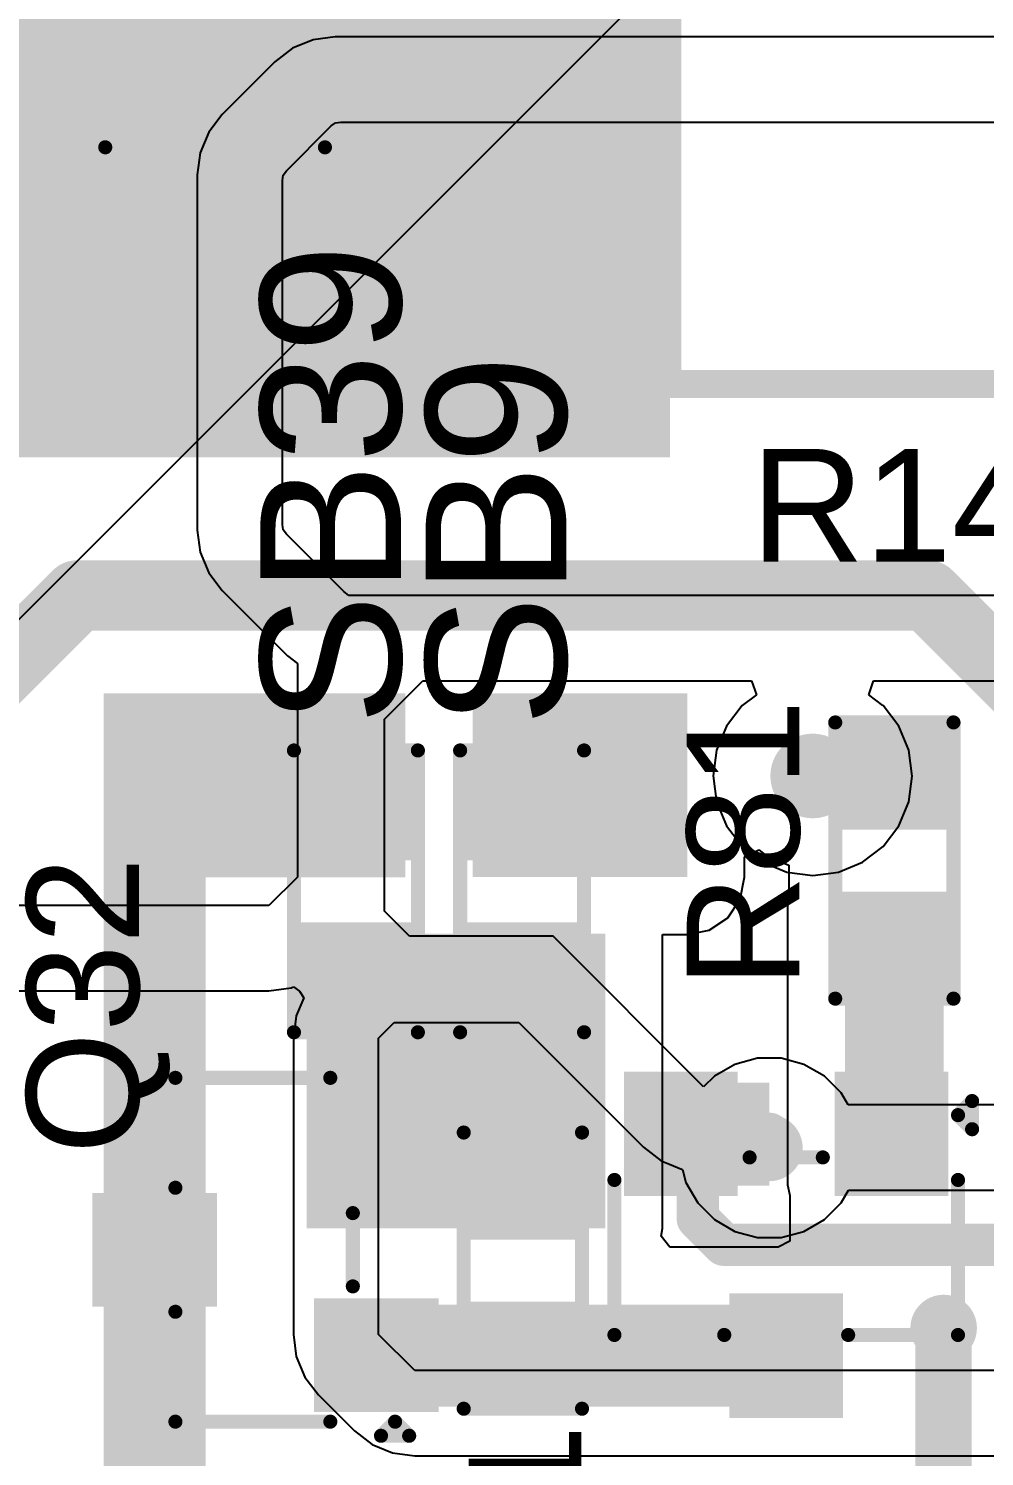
# Model space of a CAD drawing. Header units: millimetres. Extents: x -3 to 5437, y -3 to 5435.
# Drawn here: x 12.79 to 21.41, y 8.19 to 21.06 of the extents above; entities that cross this region are included whole.
import ezdxf

# ---------------------------------------------------------------- set-up
doc = ezdxf.new("R2010")
doc.units = ezdxf.units.MM
for name, color, linetype in [('BottomLayer', 5, 'Continuous'), ('BottomSolder', 6, 'Continuous'), ('TopLayer', 1, 'Continuous'), ('TopOverlay', 2, 'Continuous'), ('TopPaste', 8, 'Continuous'), ('TopSolder', 216, 'Continuous'), ('ViaHoleLayer', 16, 'Continuous')]:
    doc.layers.add(name, color=color, linetype=linetype)
doc.styles.add('Arial', font='', dxfattribs={"height": 0.2})
doc.styles.get('Arial').set_extended_font_data('Arial')

# ---------------------------------------------------------------- blocks, each defined once
blk = doc.blocks.new('RES_2512_124')
at = {"layer": 'TopLayer'}
for points in [[(-4.04999825, 1.70000041), (-2.44999891, 1.70000041), (-2.44999891, -1.70000041), (-4.04999825, -1.70000041)], [(2.45000145, 1.70000041), (4.050000789999999, 1.70000041), (4.050000789999999, -1.70000041), (2.45000145, -1.70000041)]]:
    blk.add_hatch(color=1, dxfattribs=at).paths.add_polyline_path(points)
at = {"layer": 'TopPaste'}
for points in [[(-4.04999825, 1.70000041), (-2.44999891, 1.70000041), (-2.44999891, -1.70000041), (-4.04999825, -1.70000041)], [(2.45000145, 1.70000041), (4.050000789999999, 1.70000041), (4.050000789999999, -1.70000041), (2.45000145, -1.70000041)]]:
    blk.add_hatch(color=8, dxfattribs=at).paths.add_polyline_path(points)
at = {"layer": 'TopSolder'}
for points in [[(-4.15159825, 1.80160041), (-2.34839891, 1.80160041), (-2.34839891, -1.80160041), (-4.15159825, -1.80160041)], [(2.34840145, 1.80160041), (4.15160079, 1.80160041), (4.15160079, -1.80160041), (2.34840145, -1.80160041)]]:
    blk.add_hatch(color=216, dxfattribs=at).paths.add_polyline_path(points)
at = {"layer": 'TopOverlay', "const_width": 0.254}
for points in [[(4.236557439999999, 1.8542), (-4.2418, 1.8542)], [(-4.2418, 1.8542), (-4.2418, -1.8542)], [(4.236557439999999, 1.8542), (4.236557439999999, -1.8542)], [(4.236557439999999, -1.8542), (-4.2418, -1.8542)]]:
    blk.add_lwpolyline(points, dxfattribs=at)
at = {"layer": 'TopOverlay', "const_width": 0.127}
for points in [[(-4.3053, 1.8542, 1), (-4.1783, 1.8542, 1)], [(-4.3053, 1.8542, 1), (-4.1783, 1.8542, 1)], [(4.17305744, 1.8542, 1), (4.30005744, 1.8542, 1)], [(4.17305744, 1.8542, 1), (4.30005744, 1.8542, 1)], [(-4.3053, -1.8542, 1), (-4.1783, -1.8542, 1)], [(-4.3053, -1.8542, 1), (-4.1783, -1.8542, 1)], [(4.17305744, -1.8542, 1), (4.30005744, -1.8542, 1)], [(4.17305744, -1.8542, 1), (4.30005744, -1.8542, 1)]]:
    blk.add_lwpolyline(points, format="xyb", close=True, dxfattribs=at)
blk = doc.blocks.new('S______B______242')
at = {"layer": 'TopLayer'}
for points in [[(-1.143, -0.4445), (-1.143, 0.4445), (-0.3809999999999999, 0.4445), (-0.3809999999999999, -0.4445)], [(0.3809999999999999, -0.4445), (0.3809999999999999, 0.4445), (1.143, 0.4445), (1.143, -0.4445)]]:
    blk.add_hatch(color=1, dxfattribs=at).paths.add_polyline_path(points)
at = {"layer": 'TopPaste'}
for points in [[(-1.143, -0.4445), (-1.143, 0.4445), (-0.3809999999999999, 0.4445), (-0.3809999999999999, -0.4445)], [(0.3809999999999999, -0.4445), (0.3809999999999999, 0.4445), (1.143, 0.4445), (1.143, -0.4445)]]:
    blk.add_hatch(color=8, dxfattribs=at).paths.add_polyline_path(points)
at = {"layer": 'TopSolder'}
for points in [[(-1.2446, -0.5460999999999999), (-1.2446, 0.5460999999999999), (-0.2794, 0.5460999999999999), (-0.2794, -0.5460999999999999)], [(0.2794, -0.5460999999999999), (0.2794, 0.5460999999999999), (1.2446, 0.5460999999999999), (1.2446, -0.5460999999999999)]]:
    blk.add_hatch(color=216, dxfattribs=at).paths.add_polyline_path(points)
at = {"layer": 'TopOverlay', "const_width": 0.127}
for points in [[(-1.27, 0.5588), (-1.27, -0.5588)], [(-1.27, 0.5588), (1.27, 0.5588)], [(1.27, 0.5588), (1.27, -0.5588)], [(-1.27, -0.5588), (1.27, -0.5588)]]:
    blk.add_lwpolyline(points, dxfattribs=at)
at = {"layer": 'TopOverlay', "const_width": 0.0635}
for points in [[(-1.30175, 0.5588, 1), (-1.23825, 0.5588, 1)], [(-1.30175, 0.5588, 1), (-1.23825, 0.5588, 1)], [(1.23825, 0.5588, 1), (1.30175, 0.5588, 1)], [(1.23825, 0.5588, 1), (1.30175, 0.5588, 1)], [(-1.30175, -0.5588, 1), (-1.23825, -0.5588, 1)], [(-1.30175, -0.5588, 1), (-1.23825, -0.5588, 1)], [(1.23825, -0.5588, 1), (1.30175, -0.5588, 1)], [(1.23825, -0.5588, 1), (1.30175, -0.5588, 1)]]:
    blk.add_lwpolyline(points, format="xyb", close=True, dxfattribs=at)
blk = doc.blocks.new('SOT_23_263')
at = {"layer": 'TopLayer'}
for points in [[(-0.41000045, 1.46000089), (0.41000045, 1.46000089), (0.41000045, 0.54000019), (-0.41000045, 0.54000019)], [(-1.36000109, -0.54000019), (-0.54000019, -0.54000019), (-0.54000019, -1.46000089), (-1.36000109, -1.46000089)], [(0.54000019, -0.54000019), (1.36000109, -0.54000019), (1.36000109, -1.46000089), (0.54000019, -1.46000089)]]:
    blk.add_hatch(color=1, dxfattribs=at).paths.add_polyline_path(points)
at = {"layer": 'TopPaste'}
for points in [[(-0.41000045, 1.46000089), (0.41000045, 1.46000089), (0.41000045, 0.54000019), (-0.41000045, 0.54000019)], [(-1.36000109, -0.54000019), (-0.54000019, -0.54000019), (-0.54000019, -1.46000089), (-1.36000109, -1.46000089)], [(0.54000019, -0.54000019), (1.36000109, -0.54000019), (1.36000109, -1.46000089), (0.54000019, -1.46000089)]]:
    blk.add_hatch(color=8, dxfattribs=at).paths.add_polyline_path(points)
at = {"layer": 'TopSolder'}
for points in [[(-0.51160045, 1.56160089), (0.51160045, 1.56160089), (0.51160045, 0.43840019), (-0.51160045, 0.43840019)], [(-1.46160109, -0.43840019), (-0.43840019, -0.43840019), (-0.43840019, -1.56160089), (-1.46160109, -1.56160089)], [(0.43840019, -0.43840019), (1.46160109, -0.43840019), (1.46160109, -1.56160089), (0.43840019, -1.56160089)]]:
    blk.add_hatch(color=216, dxfattribs=at).paths.add_polyline_path(points)
at = {"layer": 'TopOverlay', "const_width": 0.127}
for points in [[(-0.5588, 0.8128), (-1.5494, 0.8128)], [(-1.5494, 0.8128), (-1.5494, -0.5841999999999999)], [(1.5494, 0.8128), (0.5588, 0.8128)], [(1.5494, 0.8128), (1.5494, -0.5841999999999999)], [(0.3302, -0.7874), (-0.3302, -0.7874)], [(-1.6764, -1.0414), (-1.6764, -1.2954)], [(-1.5494, -1.1684), (-1.6764, -1.0414)], [(-1.5494, -1.1684), (-1.6764, -1.2954)]]:
    blk.add_lwpolyline(points, dxfattribs=at)
at = {"layer": 'TopOverlay', "const_width": 0.0635}
for points in [[(-1.58115, 0.8128, 1), (-1.51765, 0.8128, 1)], [(-1.58115, 0.8128, 1), (-1.51765, 0.8128, 1)], [(-0.5905499999999999, 0.8128, 1), (-0.52705, 0.8128, 1)], [(0.52705, 0.8128, 1), (0.5905499999999999, 0.8128, 1)], [(1.51765, 0.8128, 1), (1.58115, 0.8128, 1)], [(1.51765, 0.8128, 1), (1.58115, 0.8128, 1)], [(-1.58115, -0.5841999999999999, 1), (-1.51765, -0.5841999999999999, 1)], [(1.51765, -0.5841999999999999, 1), (1.58115, -0.5841999999999999, 1)], [(-0.36195, -0.7874, 1), (-0.29845, -0.7874, 1)], [(0.29845, -0.7874, 1), (0.36195, -0.7874, 1)], [(-1.70815, -1.0414, 1), (-1.64465, -1.0414, 1)], [(-1.70815, -1.0414, 1), (-1.64465, -1.0414, 1)], [(-1.58115, -1.1684, 1), (-1.51765, -1.1684, 1)], [(-1.58115, -1.1684, 1), (-1.51765, -1.1684, 1)], [(-1.70815, -1.2954, 1), (-1.64465, -1.2954, 1)], [(-1.70815, -1.2954, 1), (-1.64465, -1.2954, 1)]]:
    blk.add_lwpolyline(points, format="xyb", close=True, dxfattribs=at)
blk = doc.blocks.new('SOT_23_264')
at = {"layer": 'TopLayer'}
for points in [[(-0.41000045, 1.46000089), (0.41000045, 1.46000089), (0.41000045, 0.54000019), (-0.41000045, 0.54000019)], [(-1.36000109, -0.54000019), (-0.54000019, -0.54000019), (-0.54000019, -1.46000089), (-1.36000109, -1.46000089)], [(0.54000019, -0.54000019), (1.36000109, -0.54000019), (1.36000109, -1.46000089), (0.54000019, -1.46000089)]]:
    blk.add_hatch(color=1, dxfattribs=at).paths.add_polyline_path(points)
at = {"layer": 'TopPaste'}
for points in [[(-0.41000045, 1.46000089), (0.41000045, 1.46000089), (0.41000045, 0.54000019), (-0.41000045, 0.54000019)], [(-1.36000109, -0.54000019), (-0.54000019, -0.54000019), (-0.54000019, -1.46000089), (-1.36000109, -1.46000089)], [(0.54000019, -0.54000019), (1.36000109, -0.54000019), (1.36000109, -1.46000089), (0.54000019, -1.46000089)]]:
    blk.add_hatch(color=8, dxfattribs=at).paths.add_polyline_path(points)
at = {"layer": 'TopSolder'}
for points in [[(-0.51160045, 1.56160089), (0.51160045, 1.56160089), (0.51160045, 0.43840019), (-0.51160045, 0.43840019)], [(-1.46160109, -0.43840019), (-0.43840019, -0.43840019), (-0.43840019, -1.56160089), (-1.46160109, -1.56160089)], [(0.43840019, -0.43840019), (1.46160109, -0.43840019), (1.46160109, -1.56160089), (0.43840019, -1.56160089)]]:
    blk.add_hatch(color=216, dxfattribs=at).paths.add_polyline_path(points)
at = {"layer": 'TopOverlay', "const_width": 0.127}
for points in [[(-1.5494, 0.8128), (-0.5588, 0.8128)], [(-1.5494, 0.8128), (-1.5494, -0.5841999999999999)], [(0.5588, 0.8128), (1.5494, 0.8128)], [(1.5494, 0.8128), (1.5494, -0.5841999999999999)], [(-0.3302, -0.7874), (0.3302, -0.7874)], [(-1.6764, -1.0414), (-1.6764, -1.2954)], [(-1.6764, -1.0414), (-1.5494, -1.1684)], [(-1.5494, -1.1684), (-1.6764, -1.2954)]]:
    blk.add_lwpolyline(points, dxfattribs=at)
at = {"layer": 'TopOverlay', "const_width": 0.0635}
for points in [[(-1.58115, 0.8128, 1), (-1.51765, 0.8128, 1)], [(-1.58115, 0.8128, 1), (-1.51765, 0.8128, 1)], [(-0.5905499999999999, 0.8128, 1), (-0.52705, 0.8128, 1)], [(0.52705, 0.8128, 1), (0.5905499999999999, 0.8128, 1)], [(1.51765, 0.8128, 1), (1.58115, 0.8128, 1)], [(1.51765, 0.8128, 1), (1.58115, 0.8128, 1)], [(-1.58115, -0.5841999999999999, 1), (-1.51765, -0.5841999999999999, 1)], [(1.51765, -0.5841999999999999, 1), (1.58115, -0.5841999999999999, 1)], [(-0.36195, -0.7874, 1), (-0.29845, -0.7874, 1)], [(0.29845, -0.7874, 1), (0.36195, -0.7874, 1)], [(-1.70815, -1.0414, 1), (-1.64465, -1.0414, 1)], [(-1.70815, -1.0414, 1), (-1.64465, -1.0414, 1)], [(-1.58115, -1.1684, 1), (-1.51765, -1.1684, 1)], [(-1.58115, -1.1684, 1), (-1.51765, -1.1684, 1)], [(-1.70815, -1.2954, 1), (-1.64465, -1.2954, 1)], [(-1.70815, -1.2954, 1), (-1.64465, -1.2954, 1)]]:
    blk.add_lwpolyline(points, format="xyb", close=True, dxfattribs=at)
blk = doc.blocks.new('S______B______290')
at = {"layer": 'TopLayer'}
for points in [[(-1.143, -0.4445), (-1.143, 0.4445), (-0.3810000000000001, 0.4445), (-0.3809999999999999, -0.4445)], [(0.3810000000000001, -0.4445), (0.3809999999999999, 0.4445), (1.143, 0.4445), (1.143, -0.4445)]]:
    blk.add_hatch(color=1, dxfattribs=at).paths.add_polyline_path(points)
at = {"layer": 'TopPaste'}
for points in [[(-1.143, -0.4445), (-1.143, 0.4445), (-0.3810000000000001, 0.4445), (-0.3809999999999999, -0.4445)], [(0.3810000000000001, -0.4445), (0.3809999999999999, 0.4445), (1.143, 0.4445), (1.143, -0.4445)]]:
    blk.add_hatch(color=8, dxfattribs=at).paths.add_polyline_path(points)
at = {"layer": 'TopSolder'}
for points in [[(-1.2446, -0.5461), (-1.2446, 0.5460999999999999), (-0.2794, 0.5461), (-0.2793999999999999, -0.5460999999999999)], [(0.2794, -0.5461), (0.2793999999999999, 0.5460999999999999), (1.2446, 0.5461), (1.2446, -0.5460999999999999)]]:
    blk.add_hatch(color=216, dxfattribs=at).paths.add_polyline_path(points)
at = {"layer": 'TopOverlay', "const_width": 0.127}
for points in [[(1.27, 0.5588), (-1.27, 0.5588)], [(-1.27, -0.5588), (-1.27, 0.5588)], [(1.27, -0.5588), (1.27, 0.5588)], [(1.27, -0.5588), (-1.27, -0.5588)]]:
    blk.add_lwpolyline(points, dxfattribs=at)
at = {"layer": 'TopOverlay', "const_width": 0.0635}
for points in [[(-1.30175, 0.5588, 1), (-1.23825, 0.5588, 1)], [(-1.30175, 0.5588, 1), (-1.23825, 0.5588, 1)], [(1.23825, 0.5588, 1), (1.30175, 0.5588, 1)], [(1.23825, 0.5588, 1), (1.30175, 0.5588, 1)], [(-1.30175, -0.5588, 1), (-1.23825, -0.5588, 1)], [(-1.30175, -0.5588, 1), (-1.23825, -0.5588, 1)], [(1.23825, -0.5588, 1), (1.30175, -0.5588, 1)], [(1.23825, -0.5588, 1), (1.30175, -0.5588, 1)]]:
    blk.add_lwpolyline(points, format="xyb", close=True, dxfattribs=at)
blk = doc.blocks.new('RES_0603_313')
at = {"layer": 'TopLayer'}
for points in [[(-0.3809999999999999, 0.4445), (-0.3809999999999999, -0.4445), (-1.143, -0.4445), (-1.143, 0.4445)], [(1.143, 0.4445), (1.143, -0.4445), (0.3809999999999999, -0.4445), (0.3809999999999999, 0.4445)]]:
    blk.add_hatch(color=1, dxfattribs=at).paths.add_polyline_path(points)
at = {"layer": 'TopPaste'}
for points in [[(-0.3809999999999999, 0.4445), (-0.3809999999999999, -0.4445), (-1.143, -0.4445), (-1.143, 0.4445)], [(1.143, 0.4445), (1.143, -0.4445), (0.3809999999999999, -0.4445), (0.3809999999999999, 0.4445)]]:
    blk.add_hatch(color=8, dxfattribs=at).paths.add_polyline_path(points)
at = {"layer": 'TopSolder'}
for points in [[(-0.2794, 0.5460999999999999), (-0.2794, -0.5460999999999999), (-1.2446, -0.5460999999999999), (-1.2446, 0.5460999999999999)], [(1.2446, 0.5460999999999999), (1.2446, -0.5460999999999999), (0.2794, -0.5460999999999999), (0.2794, 0.5460999999999999)]]:
    blk.add_hatch(color=216, dxfattribs=at).paths.add_polyline_path(points)
at = {"layer": 'TopOverlay', "const_width": 0.127}
for points in [[(-1.2446, -0.5334), (-1.2446, 0.5334)], [(1.2446, 0.5334), (-1.2446, 0.5334)], [(1.2446, -0.5334), (1.2446, 0.5334)], [(1.2446, -0.5334), (-1.2446, -0.5334)]]:
    blk.add_lwpolyline(points, dxfattribs=at)
at = {"layer": 'TopOverlay', "const_width": 0.0635}
for points in [[(-1.27635, 0.5334, 1), (-1.21285, 0.5334, 1)], [(-1.27635, 0.5334, 1), (-1.21285, 0.5334, 1)], [(1.21285, 0.5334, 1), (1.27635, 0.5334, 1)], [(1.21285, 0.5334, 1), (1.27635, 0.5334, 1)], [(-1.27635, -0.5334, 1), (-1.21285, -0.5334, 1)], [(-1.27635, -0.5334, 1), (-1.21285, -0.5334, 1)], [(1.21285, -0.5334, 1), (1.27635, -0.5334, 1)], [(1.21285, -0.5334, 1), (1.27635, -0.5334, 1)]]:
    blk.add_lwpolyline(points, format="xyb", close=True, dxfattribs=at)
blk = doc.blocks.new('RES_0603_314')
at = {"layer": 'TopLayer'}
for points in [[(-0.3809999999999999, 0.4445), (-0.3809999999999999, -0.4445), (-1.143, -0.4445), (-1.143, 0.4445)], [(1.143, 0.4445), (1.143, -0.4445), (0.3809999999999999, -0.4445), (0.3809999999999999, 0.4445)]]:
    blk.add_hatch(color=1, dxfattribs=at).paths.add_polyline_path(points)
at = {"layer": 'TopPaste'}
for points in [[(-0.3809999999999999, 0.4445), (-0.3809999999999999, -0.4445), (-1.143, -0.4445), (-1.143, 0.4445)], [(1.143, 0.4445), (1.143, -0.4445), (0.3809999999999999, -0.4445), (0.3809999999999999, 0.4445)]]:
    blk.add_hatch(color=8, dxfattribs=at).paths.add_polyline_path(points)
at = {"layer": 'TopSolder'}
for points in [[(-0.2794, 0.5460999999999999), (-0.2794, -0.5460999999999999), (-1.2446, -0.5460999999999999), (-1.2446, 0.5460999999999999)], [(1.2446, 0.5460999999999999), (1.2446, -0.5460999999999999), (0.2794, -0.5460999999999999), (0.2794, 0.5460999999999999)]]:
    blk.add_hatch(color=216, dxfattribs=at).paths.add_polyline_path(points)
at = {"layer": 'TopOverlay', "const_width": 0.127}
for points in [[(-1.2446, -0.5334), (-1.2446, 0.5334)], [(1.2446, 0.5334), (-1.2446, 0.5334)], [(1.2446, -0.5334), (1.2446, 0.5334)], [(1.2446, -0.5334), (-1.2446, -0.5334)]]:
    blk.add_lwpolyline(points, dxfattribs=at)
at = {"layer": 'TopOverlay', "const_width": 0.0635}
for points in [[(-1.27635, 0.5334, 1), (-1.21285, 0.5334, 1)], [(-1.27635, 0.5334, 1), (-1.21285, 0.5334, 1)], [(1.21285, 0.5334, 1), (1.27635, 0.5334, 1)], [(1.21285, 0.5334, 1), (1.27635, 0.5334, 1)], [(-1.27635, -0.5334, 1), (-1.21285, -0.5334, 1)], [(-1.27635, -0.5334, 1), (-1.21285, -0.5334, 1)], [(1.21285, -0.5334, 1), (1.27635, -0.5334, 1)], [(1.21285, -0.5334, 1), (1.27635, -0.5334, 1)]]:
    blk.add_lwpolyline(points, format="xyb", close=True, dxfattribs=at)
blk = doc.blocks.new('C___1206_494')
at = {"layer": 'TopLayer'}
for points in [[(-2.032, 0.889), (-0.508, 0.889), (-0.508, -0.889), (-2.032, -0.889)], [(0.508, 0.889), (2.032, 0.889), (2.032, -0.889), (0.508, -0.889)]]:
    blk.add_hatch(color=1, dxfattribs=at).paths.add_polyline_path(points)
at = {"layer": 'TopPaste'}
for points in [[(-2.032, 0.889), (-0.508, 0.889), (-0.508, -0.889), (-2.032, -0.889)], [(0.508, 0.889), (2.032, 0.889), (2.032, -0.889), (0.508, -0.889)]]:
    blk.add_hatch(color=8, dxfattribs=at).paths.add_polyline_path(points)
at = {"layer": 'TopSolder'}
for points in [[(-2.1336, 0.9905999999999999), (-0.4064, 0.9905999999999999), (-0.4064, -0.9905999999999999), (-2.1336, -0.9905999999999999)], [(0.4064, 0.9905999999999999), (2.1336, 0.9905999999999999), (2.1336, -0.9905999999999999), (0.4064, -0.9905999999999999)]]:
    blk.add_hatch(color=216, dxfattribs=at).paths.add_polyline_path(points)
at = {"layer": 'TopOverlay', "const_width": 0.127}
for points in [[(-2.1336, -0.9905999999999999), (-2.1336, 0.9905999999999999)], [(-0.6096, 0.9905999999999999), (-2.1336, 0.9905999999999999)], [(2.1336, 0.9905999999999999), (0.6096, 0.9905999999999999)], [(2.1336, -0.9905999999999999), (2.1336, 0.9905999999999999)], [(-0.6096, -0.9905999999999999), (-2.1336, -0.9905999999999999)], [(2.1336, -0.9905999999999999), (0.6096, -0.9905999999999999)]]:
    blk.add_lwpolyline(points, dxfattribs=at)
at = {"layer": 'TopOverlay', "const_width": 0.0635}
for points in [[(-2.16535, 0.9905999999999999, 1), (-2.10185, 0.9905999999999999, 1)], [(-2.16535, 0.9905999999999999, 1), (-2.10185, 0.9905999999999999, 1)], [(-0.64135, 0.9905999999999999, 1), (-0.57785, 0.9905999999999999, 1)], [(0.57785, 0.9905999999999999, 1), (0.64135, 0.9905999999999999, 1)], [(2.10185, 0.9905999999999999, 1), (2.16535, 0.9905999999999999, 1)], [(2.10185, 0.9905999999999999, 1), (2.16535, 0.9905999999999999, 1)], [(-2.16535, -0.9905999999999999, 1), (-2.10185, -0.9905999999999999, 1)], [(-2.16535, -0.9905999999999999, 1), (-2.10185, -0.9905999999999999, 1)], [(-0.64135, -0.9905999999999999, 1), (-0.57785, -0.9905999999999999, 1)], [(0.57785, -0.9905999999999999, 1), (0.64135, -0.9905999999999999, 1)], [(2.10185, -0.9905999999999999, 1), (2.16535, -0.9905999999999999, 1)], [(2.10185, -0.9905999999999999, 1), (2.16535, -0.9905999999999999, 1)]]:
    blk.add_lwpolyline(points, format="xyb", close=True, dxfattribs=at)

msp = doc.modelspace()

# ---------------------------------------------------------------- hatches: boundary and pattern name
at = {"layer": 'BottomLayer'}
h = msp.add_hatch(color=5, dxfattribs=at)
edge = h.paths.add_edge_path()
edge.add_arc((15.6990796, 18.84191812), 0.2999994, 0, 360)
h = msp.add_hatch(color=5, dxfattribs=at)
edge = h.paths.add_edge_path()
edge.add_arc((16.5880796, 18.84191812), 0.2999994, 0, 360)
h = msp.add_hatch(color=5, dxfattribs=at)
edge = h.paths.add_edge_path()
edge.add_arc((15.6990796, 18.05451812), 0.2999994, 0, 360)
h = msp.add_hatch(color=5, dxfattribs=at)
edge = h.paths.add_edge_path()
edge.add_arc((16.5880796, 18.05451812), 0.2999994, 0, 360)
h = msp.add_hatch(color=5, dxfattribs=at)
edge = h.paths.add_edge_path()
edge.add_arc((13.92940826, 14.6628231), 0.2999994, 0, 360)
h = msp.add_hatch(color=5, dxfattribs=at)
edge = h.paths.add_edge_path()
edge.add_arc((14.605, 14.65577206), 0.2999994, 0, 360)
h = msp.add_hatch(color=5, dxfattribs=at)
edge = h.paths.add_edge_path()
edge.add_arc((17.19118736, 14.70558908), 0.2999994, 0, 360)
h = msp.add_hatch(color=5, dxfattribs=at)
edge = h.paths.add_edge_path()
edge.add_arc((18.08730698, 14.70558908), 0.2999994, 0, 360)
h = msp.add_hatch(color=5, dxfattribs=at)
edge = h.paths.add_edge_path()
edge.add_arc((19.86341722, 14.32517836), 0.2999994, 0, 360)
h = msp.add_hatch(color=5, dxfattribs=at)
edge = h.paths.add_edge_path()
edge.add_arc((13.92940826, 13.87545104), 0.2999994, 0, 360)
h = msp.add_hatch(color=5, dxfattribs=at)
edge = h.paths.add_edge_path()
edge.add_arc((14.605, 13.8684), 0.2999994, 0, 360)
h = msp.add_hatch(color=5, dxfattribs=at)
edge = h.paths.add_edge_path()
edge.add_arc((18.08730698, 13.81847376), 0.2999994, 0, 360)
h = msp.add_hatch(color=5, dxfattribs=at)
edge = h.paths.add_edge_path()
edge.add_arc((16.51662178, 11.53068306), 0.2999994, 0, 360)
h = msp.add_hatch(color=5, dxfattribs=at)
edge = h.paths.add_edge_path()
edge.add_arc((17.25020934, 11.53068306), 0.2999994, 0, 360)
h = msp.add_hatch(color=5, dxfattribs=at)
edge = h.paths.add_edge_path()
edge.add_arc((19.4734942, 10.97287366), 0.2999994, 0, 360)
h = msp.add_hatch(color=5, dxfattribs=at)
edge = h.paths.add_edge_path()
edge.add_arc((16.50788672, 10.66609754), 0.2999994, 0, 360)
h = msp.add_hatch(color=5, dxfattribs=at)
edge = h.paths.add_edge_path()
edge.add_arc((21.04501506, 9.34945044), 0.2999994, 0, 360)
at = {"layer": 'BottomSolder'}
h = msp.add_hatch(color=6, dxfattribs=at)
edge = h.paths.add_edge_path()
edge.add_arc((15.6990796, 18.84191812), 0.1499997, 0, 360)
h = msp.add_hatch(color=6, dxfattribs=at)
edge = h.paths.add_edge_path()
edge.add_arc((16.5880796, 18.84191812), 0.1499997, 0, 360)
h = msp.add_hatch(color=6, dxfattribs=at)
edge = h.paths.add_edge_path()
edge.add_arc((15.6990796, 18.05451812), 0.1499997, 0, 360)
h = msp.add_hatch(color=6, dxfattribs=at)
edge = h.paths.add_edge_path()
edge.add_arc((16.5880796, 18.05451812), 0.1499997, 0, 360)
h = msp.add_hatch(color=6, dxfattribs=at)
edge = h.paths.add_edge_path()
edge.add_arc((13.92940826, 14.6628231), 0.1499997, 0, 360)
h = msp.add_hatch(color=6, dxfattribs=at)
edge = h.paths.add_edge_path()
edge.add_arc((14.605, 14.65577206), 0.1499997, 0, 360)
h = msp.add_hatch(color=6, dxfattribs=at)
edge = h.paths.add_edge_path()
edge.add_arc((17.19118736, 14.70558908), 0.1499997, 0, 360)
h = msp.add_hatch(color=6, dxfattribs=at)
edge = h.paths.add_edge_path()
edge.add_arc((18.08730698, 14.70558908), 0.1499997, 0, 360)
h = msp.add_hatch(color=6, dxfattribs=at)
edge = h.paths.add_edge_path()
edge.add_arc((19.86341722, 14.32517836), 0.1499997, 0, 360)
h = msp.add_hatch(color=6, dxfattribs=at)
edge = h.paths.add_edge_path()
edge.add_arc((13.92940826, 13.87545104), 0.1499997, 0, 360)
h = msp.add_hatch(color=6, dxfattribs=at)
edge = h.paths.add_edge_path()
edge.add_arc((14.605, 13.8684), 0.1499997, 0, 360)
h = msp.add_hatch(color=6, dxfattribs=at)
edge = h.paths.add_edge_path()
edge.add_arc((18.08730698, 13.81847376), 0.1499997, 0, 360)
h = msp.add_hatch(color=6, dxfattribs=at)
edge = h.paths.add_edge_path()
edge.add_arc((16.51662178, 11.53068306), 0.1499997, 0, 360)
h = msp.add_hatch(color=6, dxfattribs=at)
edge = h.paths.add_edge_path()
edge.add_arc((17.25020934, 11.53068306), 0.1499997, 0, 360)
h = msp.add_hatch(color=6, dxfattribs=at)
edge = h.paths.add_edge_path()
edge.add_arc((19.4734942, 10.97287366), 0.1499997, 0, 360)
h = msp.add_hatch(color=6, dxfattribs=at)
edge = h.paths.add_edge_path()
edge.add_arc((16.50788672, 10.66609754), 0.1499997, 0, 360)
h = msp.add_hatch(color=6, dxfattribs=at)
edge = h.paths.add_edge_path()
edge.add_arc((21.04501506, 9.34945044), 0.1499997, 0, 360)
at = {"layer": 'TopLayer'}
for points in [[(7.591122739999999, 17.19667376), (18.57783686, 17.19667376), (18.57783686, 21.61627376), (7.591122739999999, 21.61627376)], [(13.46940664, 13.41009002), (16.18913704, 13.41009002), (16.18913704, 15.07009686), (13.46940664, 15.07009686)], [(16.79873704, 13.41303134), (18.73214948, 13.41303134), (18.73214948, 15.07009686), (16.79873704, 15.07009686)], [(14.38940988, 14.42807376), (13.46940664, 14.42807376), (13.46940664, 6.99857376), (14.38940988, 6.99857376)], [(21.04501506, 13.18158908), (20.15601506, 13.18158908), (20.15601506, 10.63987204), (21.04501506, 10.63987204)], [(15.30013704, 10.24788908), (17.99253704, 10.24788908), (17.99253704, 12.90407376), (15.30013704, 12.90407376)], [(18.26510698, 10.63281084), (19.47349166, 10.63281084), (19.47349166, 11.55987528), (18.26510698, 11.55987528)], [(20.03511106, 9.5598742), (15.46941026, 9.5598742), (15.46941026, 8.63987096), (20.03511106, 8.63987096)]]:
    msp.add_hatch(color=1, dxfattribs=at).paths.add_polyline_path(points)
h = msp.add_hatch(color=1, dxfattribs=at)
edge = h.paths.add_edge_path()
edge.add_arc((15.6990796, 18.84191812), 0.2999994, 0, 360)
h = msp.add_hatch(color=1, dxfattribs=at)
edge = h.paths.add_edge_path()
edge.add_arc((16.5880796, 18.84191812), 0.2999994, 0, 360)
h = msp.add_hatch(color=1, dxfattribs=at)
edge = h.paths.add_edge_path()
edge.add_arc((15.6990796, 18.05451812), 0.2999994, 0, 360)
h = msp.add_hatch(color=1, dxfattribs=at)
edge = h.paths.add_edge_path()
edge.add_arc((16.5880796, 18.05451812), 0.2999994, 0, 360)
h = msp.add_hatch(color=1, dxfattribs=at)
edge = h.paths.add_edge_path()
edge.add_arc((13.92940826, 14.6628231), 0.2999994, 0, 360)
h = msp.add_hatch(color=1, dxfattribs=at)
edge = h.paths.add_edge_path()
edge.add_arc((14.605, 14.65577206), 0.2999994, 0, 360)
h = msp.add_hatch(color=1, dxfattribs=at)
edge = h.paths.add_edge_path()
edge.add_arc((17.19118736, 14.70558908), 0.2999994, 0, 360)
h = msp.add_hatch(color=1, dxfattribs=at)
edge = h.paths.add_edge_path()
edge.add_arc((18.08730698, 14.70558908), 0.2999994, 0, 360)
h = msp.add_hatch(color=1, dxfattribs=at)
edge = h.paths.add_edge_path()
edge.add_arc((19.86341722, 14.32517836), 0.2999994, 0, 360)
h = msp.add_hatch(color=1, dxfattribs=at)
edge = h.paths.add_edge_path()
edge.add_arc((13.92940826, 13.87545104), 0.2999994, 0, 360)
h = msp.add_hatch(color=1, dxfattribs=at)
edge = h.paths.add_edge_path()
edge.add_arc((14.605, 13.8684), 0.2999994, 0, 360)
h = msp.add_hatch(color=1, dxfattribs=at)
edge = h.paths.add_edge_path()
edge.add_arc((18.08730698, 13.81847376), 0.2999994, 0, 360)
h = msp.add_hatch(color=1, dxfattribs=at)
edge = h.paths.add_edge_path()
edge.add_arc((16.51662178, 11.53068306), 0.2999994, 0, 360)
h = msp.add_hatch(color=1, dxfattribs=at)
edge = h.paths.add_edge_path()
edge.add_arc((17.25020934, 11.53068306), 0.2999994, 0, 360)
h = msp.add_hatch(color=1, dxfattribs=at)
edge = h.paths.add_edge_path()
edge.add_arc((19.4734942, 10.97287366), 0.2999994, 0, 360)
h = msp.add_hatch(color=1, dxfattribs=at)
edge = h.paths.add_edge_path()
edge.add_arc((16.50788672, 10.66609754), 0.2999994, 0, 360)
h = msp.add_hatch(color=1, dxfattribs=at)
edge = h.paths.add_edge_path()
edge.add_arc((21.04501506, 9.34945044), 0.2999994, 0, 360)
at = {"layer": 'TopSolder'}
h = msp.add_hatch(color=216, dxfattribs=at)
edge = h.paths.add_edge_path()
edge.add_arc((15.6990796, 18.84191812), 0.1499997, 0, 360)
h = msp.add_hatch(color=216, dxfattribs=at)
edge = h.paths.add_edge_path()
edge.add_arc((16.5880796, 18.84191812), 0.1499997, 0, 360)
h = msp.add_hatch(color=216, dxfattribs=at)
edge = h.paths.add_edge_path()
edge.add_arc((15.6990796, 18.05451812), 0.1499997, 0, 360)
h = msp.add_hatch(color=216, dxfattribs=at)
edge = h.paths.add_edge_path()
edge.add_arc((16.5880796, 18.05451812), 0.1499997, 0, 360)
h = msp.add_hatch(color=216, dxfattribs=at)
edge = h.paths.add_edge_path()
edge.add_arc((13.92940826, 14.6628231), 0.1499997, 0, 360)
h = msp.add_hatch(color=216, dxfattribs=at)
edge = h.paths.add_edge_path()
edge.add_arc((14.605, 14.65577206), 0.1499997, 0, 360)
h = msp.add_hatch(color=216, dxfattribs=at)
edge = h.paths.add_edge_path()
edge.add_arc((17.19118736, 14.70558908), 0.1499997, 0, 360)
h = msp.add_hatch(color=216, dxfattribs=at)
edge = h.paths.add_edge_path()
edge.add_arc((18.08730698, 14.70558908), 0.1499997, 0, 360)
h = msp.add_hatch(color=216, dxfattribs=at)
edge = h.paths.add_edge_path()
edge.add_arc((19.86341722, 14.32517836), 0.1499997, 0, 360)
h = msp.add_hatch(color=216, dxfattribs=at)
edge = h.paths.add_edge_path()
edge.add_arc((13.92940826, 13.87545104), 0.1499997, 0, 360)
h = msp.add_hatch(color=216, dxfattribs=at)
edge = h.paths.add_edge_path()
edge.add_arc((14.605, 13.8684), 0.1499997, 0, 360)
h = msp.add_hatch(color=216, dxfattribs=at)
edge = h.paths.add_edge_path()
edge.add_arc((18.08730698, 13.81847376), 0.1499997, 0, 360)
h = msp.add_hatch(color=216, dxfattribs=at)
edge = h.paths.add_edge_path()
edge.add_arc((16.51662178, 11.53068306), 0.1499997, 0, 360)
h = msp.add_hatch(color=216, dxfattribs=at)
edge = h.paths.add_edge_path()
edge.add_arc((17.25020934, 11.53068306), 0.1499997, 0, 360)
h = msp.add_hatch(color=216, dxfattribs=at)
edge = h.paths.add_edge_path()
edge.add_arc((19.4734942, 10.97287366), 0.1499997, 0, 360)
h = msp.add_hatch(color=216, dxfattribs=at)
edge = h.paths.add_edge_path()
edge.add_arc((16.50788672, 10.66609754), 0.1499997, 0, 360)
h = msp.add_hatch(color=216, dxfattribs=at)
edge = h.paths.add_edge_path()
edge.add_arc((21.04501506, 9.34945044), 0.1499997, 0, 360)
at = {"layer": 'ViaHoleLayer'}
h = msp.add_hatch(color=16, dxfattribs=at)
edge = h.paths.add_edge_path()
edge.add_arc((15.6990796, 18.84191812), 0.1499997, 0, 360)
h = msp.add_hatch(color=16, dxfattribs=at)
edge = h.paths.add_edge_path()
edge.add_arc((16.5880796, 18.84191812), 0.1499997, 0, 360)
h = msp.add_hatch(color=16, dxfattribs=at)
edge = h.paths.add_edge_path()
edge.add_arc((15.6990796, 18.05451812), 0.1499997, 0, 360)
h = msp.add_hatch(color=16, dxfattribs=at)
edge = h.paths.add_edge_path()
edge.add_arc((16.5880796, 18.05451812), 0.1499997, 0, 360)
h = msp.add_hatch(color=16, dxfattribs=at)
edge = h.paths.add_edge_path()
edge.add_arc((13.92940826, 14.6628231), 0.1499997, 0, 360)
h = msp.add_hatch(color=16, dxfattribs=at)
edge = h.paths.add_edge_path()
edge.add_arc((14.605, 14.65577206), 0.1499997, 0, 360)
h = msp.add_hatch(color=16, dxfattribs=at)
edge = h.paths.add_edge_path()
edge.add_arc((17.19118736, 14.70558908), 0.1499997, 0, 360)
h = msp.add_hatch(color=16, dxfattribs=at)
edge = h.paths.add_edge_path()
edge.add_arc((18.08730698, 14.70558908), 0.1499997, 0, 360)
h = msp.add_hatch(color=16, dxfattribs=at)
edge = h.paths.add_edge_path()
edge.add_arc((19.86341722, 14.32517836), 0.1499997, 0, 360)
h = msp.add_hatch(color=16, dxfattribs=at)
edge = h.paths.add_edge_path()
edge.add_arc((13.92940826, 13.87545104), 0.1499997, 0, 360)
h = msp.add_hatch(color=16, dxfattribs=at)
edge = h.paths.add_edge_path()
edge.add_arc((14.605, 13.8684), 0.1499997, 0, 360)
h = msp.add_hatch(color=16, dxfattribs=at)
edge = h.paths.add_edge_path()
edge.add_arc((18.08730698, 13.81847376), 0.1499997, 0, 360)
h = msp.add_hatch(color=16, dxfattribs=at)
edge = h.paths.add_edge_path()
edge.add_arc((16.51662178, 11.53068306), 0.1499997, 0, 360)
h = msp.add_hatch(color=16, dxfattribs=at)
edge = h.paths.add_edge_path()
edge.add_arc((17.25020934, 11.53068306), 0.1499997, 0, 360)
h = msp.add_hatch(color=16, dxfattribs=at)
edge = h.paths.add_edge_path()
edge.add_arc((19.4734942, 10.97287366), 0.1499997, 0, 360)
h = msp.add_hatch(color=16, dxfattribs=at)
edge = h.paths.add_edge_path()
edge.add_arc((16.50788672, 10.66609754), 0.1499997, 0, 360)
h = msp.add_hatch(color=16, dxfattribs=at)
edge = h.paths.add_edge_path()
edge.add_arc((21.04501506, 9.34945044), 0.1499997, 0, 360)

# ---------------------------------------------------------------- linework, layer by layer
at = {"layer": 'BottomLayer'}
for p, q in [((15.55804356, 20.98697606), (15.35912092, 20.96078866)), ((41.89359668, 20.98697606), (15.55804356, 20.98697606)), ((15.17375426, 20.884007), (15.01457754, 20.76186602)), ((15.35912092, 20.96078866), (15.17375426, 20.884007)), ((15.01457754, 20.76186602), (14.53880506, 20.28609354)), ((14.53880506, 20.28609354), (14.41666408, 20.12691682)), ((15.52243276, 20.1827892), (15.56064452, 20.21211096)), ((15.56064452, 20.21211096), (15.60842446, 20.2184)), ((15.60842446, 20.2184), (42.2635172, 20.2184)), ((14.41666408, 20.12691682), (14.33988242, 19.94155016)), ((15.1178895, 19.77824594), (15.52243276, 20.1827892)), ((14.33988242, 19.94155016), (14.31369502, 19.74262752)), ((14.31369502, 19.74262752), (14.31369502, 16.54075432)), ((15.08227108, 19.69224662), (15.08856012, 19.74002402)), ((15.08227108, 16.59108696), (15.08227108, 19.69224662)), ((15.08856012, 19.74002402), (15.1178895, 19.77824594)), ((14.31369502, 16.54075432), (14.31369248, 16.540734)), ((14.31369248, 16.540734), (14.33988242, 16.34180628)), ((15.08855758, 16.54333496), (15.08227108, 16.59108696)), ((15.11788442, 16.50511558), (15.08855758, 16.54333496)), ((15.63531036, 15.98768456), (15.11788442, 16.50511558)), ((14.33988242, 16.34180628), (14.41666154, 16.1564447)), ((14.41666154, 16.1564447), (14.53880252, 15.99726544)), ((14.53880252, 15.99726544), (15.12745514, 15.40860774)), ((15.68172124, 15.95207122), (15.63531036, 15.98768456)), ((33.42450262, 15.95207376), (15.68172124, 15.95207122)), ((15.12745514, 15.40860774), (15.21736352, 15.33961626)), ((15.21736352, 15.33961626), (15.21736352, 13.41396098)), ((16.00132436, 14.83544658), (16.34937294, 15.18349516)), ((16.34937294, 15.18349516), (19.31303478, 15.18349516)), ((19.3561462, 15.05649516), (19.2293748, 14.95922078)), ((19.31303478, 15.18349516), (19.3561462, 15.05649516)), ((20.37068824, 15.05649516), (20.41379966, 15.18349516)), ((20.49745964, 14.95922078), (20.37068824, 15.05649516)), ((20.41379966, 15.18349516), (23.7951137, 15.18349516)), ((19.2293748, 14.95922078), (19.08687826, 14.77351376)), ((20.49804892, 14.9586315), (20.49745964, 14.95922078)), ((20.64054546, 14.77292448), (20.49804892, 14.9586315)), ((16.00132436, 13.10707564), (16.00132436, 14.83544658)), ((19.08687826, 14.77351376), (18.99730008, 14.55725308)), ((20.73012364, 14.5566638), (20.64054546, 14.77292448)), ((18.99730008, 14.55725308), (18.96674642, 14.32517836)), ((20.7606773, 14.32458908), (20.73012364, 14.5566638)), ((18.96674642, 14.32517836), (18.99730008, 14.09310364)), ((20.73012364, 14.09251436), (20.7606773, 14.32458908)), ((18.99730008, 14.09310364), (19.08687826, 13.87684296)), ((20.64054546, 13.87625368), (20.73012364, 14.09251436)), ((19.08687826, 13.87684296), (19.2293748, 13.69113594)), ((20.49804892, 13.69054666), (20.64054546, 13.87625368)), ((19.2293748, 13.69113594), (19.22996408, 13.69054666)), ((19.22996408, 13.69054666), (19.4156711, 13.54805012)), ((20.3123419, 13.54805012), (20.49804892, 13.69054666)), ((19.4156711, 13.54805012), (19.63193178, 13.45847194)), ((20.09608122, 13.45847194), (20.3123419, 13.54805012)), ((15.21736352, 13.41396098), (14.96060508, 13.15720508)), ((19.63193178, 13.45847194), (19.8640065, 13.42791828)), ((19.8640065, 13.42791828), (20.09608122, 13.45847194)), ((14.96060508, 13.15720508), (11.8364, 13.15719746)), ((16.22826574, 12.88013426), (16.00132436, 13.10707564)), ((17.5226091, 12.8801368), (16.22826574, 12.88013426)), ((18.88034324, 11.5224052), (17.5226091, 12.8801368)), ((11.8364, 12.3886214), (14.96060762, 12.38862902)), ((14.96060762, 12.38862902), (15.15953026, 12.41481642)), ((15.15953026, 12.41481642), (15.18313448, 12.42459542)), ((15.18313448, 12.42459542), (15.23510542, 12.38493586)), ((15.23510542, 12.38493586), (15.27462274, 12.32502488)), ((15.27462274, 12.32502488), (15.20720606, 12.1622693)), ((15.20720606, 12.1622693), (15.18101866, 11.96334666)), ((15.94959472, 11.96334666), (16.08832698, 12.10207892)), ((16.08832698, 12.10207892), (17.21373748, 12.10207892)), ((17.21373748, 12.10207892), (18.33687722, 10.97893918)), ((15.18101866, 11.96334666), (15.18101866, 9.291238719999999)), ((15.94959472, 9.2912184), (15.94959472, 11.96334666)), ((19.16161776, 11.7258084), (18.97737124, 11.6194332)), ((19.367119, 11.78087306), (19.16161776, 11.7258084)), ((19.5798694, 11.78087306), (19.367119, 11.78087306)), ((19.78537064, 11.7258084), (19.5798694, 11.78087306)), ((19.96961716, 11.6194332), (19.78537064, 11.7258084)), ((18.97737124, 11.6194332), (18.88034324, 11.5224052)), ((20.12005374, 11.46899662), (19.96961716, 11.6194332)), ((20.1830559, 11.35987314), (20.12005374, 11.46899662)), ((38.79187314, 11.35987314), (20.1830559, 11.35987314)), ((18.33687722, 10.97893918), (18.49605394, 10.8567982)), ((18.49605394, 10.8567982), (18.5728356, 10.82499486)), ((18.5728356, 10.82499486), (18.68142314, 10.78001654)), ((18.68142314, 10.78001654), (18.68893392, 10.77902848)), ((18.68893392, 10.77902848), (18.72055946, 10.66099722)), ((18.72055946, 10.66099722), (18.82693466, 10.4767507)), ((20.12005374, 10.4767507), (20.18618772, 10.59129708)), ((20.18618772, 10.59129708), (27.25372756, 10.59129708)), ((18.82693466, 10.4767507), (18.97737124, 10.32631412)), ((19.96961716, 10.32631412), (20.12005374, 10.4767507)), ((18.97737124, 10.32631412), (19.16161776, 10.21993892)), ((19.78537064, 10.21993892), (19.96961716, 10.32631412)), ((19.16161776, 10.21993892), (19.367119, 10.16487426)), ((19.5798694, 10.16487426), (19.78537064, 10.21993892)), ((19.367119, 10.16487426), (19.5798694, 10.16487426)), ((15.18101866, 9.291238719999999), (15.18101612, 9.2912184)), ((15.18101612, 9.2912184), (15.20720606, 9.09229576)), ((16.2746182, 8.96619492), (15.94959472, 9.2912184)), ((15.20720606, 9.09229576), (15.28398518, 8.90693164)), ((15.28398518, 8.90693164), (15.4061287, 8.74775238)), ((27.2034, 8.966199999999999), (16.2746182, 8.96619492)), ((15.4061287, 8.74775238), (15.40613886, 8.74774476)), ((15.40613886, 8.74774476), (15.73115218, 8.4227289)), ((15.73115218, 8.4227289), (15.8903289, 8.30058792)), ((15.8903289, 8.30058792), (16.07569556, 8.22380626)), ((16.07569556, 8.22380626), (16.2746182, 8.197618859999999)), ((16.2746182, 8.197618859999999), (27.2034, 8.19762394))]:
    msp.add_line(p, q, dxfattribs=at)
at = {"layer": 'BottomLayer', "const_width": 0.7619999999999999}
msp.add_lwpolyline([(19.86341722, 14.32517836), (19.8640065, 14.32458908)], dxfattribs=at)
at = {"layer": 'BottomLayer', "const_width": 0.3809999999999999}
for points in [[(19.67291722, 14.32517836, 1), (20.05391722, 14.32517836, 1)], [(19.6735065, 14.32458908, 1), (20.0545065, 14.32458908, 1)]]:
    msp.add_lwpolyline(points, format="xyb", close=True, dxfattribs=at)
at = {"layer": 'BottomSolder'}
msp.add_line((0.3381324199999999, 3.382035399999999), (5436.900774639999, 5435.16615022), dxfattribs=at)
at = {"layer": 'TopLayer'}
for p, q in [((19.2501012, 13.59519252), (19.3771012, 13.6578213)), ((19.3771012, 13.6578213), (19.44710614, 13.60410538)), ((19.2501012, 13.41303134), (19.2501012, 13.59519252)), ((19.44710614, 13.60410538), (19.64791854, 13.520928)), ((19.64791854, 13.520928), (19.64800998, 13.5209153)), ((19.64800998, 13.5209153), (19.64800998, 13.23159406)), ((19.21067532, 13.2148199), (19.2501012, 13.41303134)), ((19.09839716, 13.04678366), (19.21067532, 13.2148199)), ((19.64800998, 13.23159406), (19.63806334, 13.18158908)), ((19.63806334, 13.18158908), (19.63806334, 10.63987204)), ((18.93036092, 12.9345055), (19.09839716, 13.04678366)), ((18.51048876, 10.24788908), (18.51048876, 12.89507962)), ((18.51048876, 12.89507962), (18.73214948, 12.89507962)), ((18.73214948, 12.89507962), (18.93036092, 12.9345055)), ((19.63806334, 10.63987204), (19.6571108, 10.5441115)), ((19.6571108, 10.5441115), (19.6571108, 10.13187712)), ((18.49618856, 10.17599946), (18.51048876, 10.24788908)), ((18.57675736, 10.07782592), (18.49618856, 10.17599946)), ((19.55249836, 10.07782592), (18.57675736, 10.07782592)), ((19.6571108, 10.13187712), (19.55249836, 10.07782592))]:
    msp.add_line(p, q, dxfattribs=at)
for points, const_width in [([(12.3752737, 15.09383316), (13.2335143, 15.95207376)], 0.635), ([(13.2335143, 15.95207376), (20.90083704, 15.95207376)], 0.635), ([(20.90083704, 15.95207376), (21.96023548, 14.89267532)], 0.635), ([(19.86341722, 14.32517836), (20.5999207, 14.32517836)], 0.635), ([(20.5999207, 14.32517836), (20.60050998, 14.32458908)], 0.635), ([(17.24323704, 14.04707376), (18.26510698, 14.04707376)], 0.7619999999999999), ([(17.34672172, 11.65638766), (17.34672172, 12.41958908)], 0.7619999999999999), ([(17.24323704, 12.52307376), (17.34672172, 12.41958908)], 0.254), ([(17.25020934, 11.55987528), (17.34672172, 11.65638766)], 0.7619999999999999), ([(18.6751087, 11.09987366), (18.7251086, 11.04987376)], 0.3809999999999999), ([(18.6751087, 11.04987376), (18.6751087, 11.09987366)], 0.3809999999999999), ([(18.6751087, 11.04987376), (18.7251086, 11.04987376)], 0.3809999999999999), ([(18.7251086, 11.04987376), (18.82721914, 10.94776322)], 0.3809999999999999), ([(18.7251086, 11.04987376), (18.86929932, 11.04987376)], 0.3809999999999999), ([(18.86929932, 11.09634306), (19.00996198, 11.09634306)], 0.3809999999999999), ([(19.05643128, 11.04987376), (19.10643118, 11.09987366)], 0.3809999999999999), ([(19.10643118, 11.09987366), (19.4734942, 11.09987366)], 0.3809999999999999), ([(18.82721914, 10.33575784), (18.82721914, 10.94776322)], 0.3809999999999999), ([(18.82721914, 10.33575784), (19.06310386, 10.09987312)], 0.3809999999999999), ([(19.06310386, 10.09987312), (23.10943562, 10.09987312)], 0.3809999999999999), ([(21.04501506, 4.514855079999999), (21.04501506, 9.34945044)], 0.508)]:
    msp.add_lwpolyline(points, dxfattribs=dict(at, const_width=const_width))
for points, const_width in [([(13.0747643, 15.95207376, 1), (13.3922643, 15.95207376, 1)], 0.3175), ([(13.0747643, 15.95207376, 1), (13.3922643, 15.95207376, 1)], 0.3175), ([(20.74208704, 15.95207376, 1), (21.05958704, 15.95207376, 1)], 0.3175), ([(20.74208704, 15.95207376, 1), (21.05958704, 15.95207376, 1)], 0.3175), ([(19.70466722, 14.32517836, 1), (20.02216722, 14.32517836, 1)], 0.3175), ([(20.4411707, 14.32517836, 1), (20.7586707, 14.32517836, 1)], 0.3175), ([(20.4411707, 14.32517836, 1), (20.7586707, 14.32517836, 1)], 0.3175), ([(20.44175998, 14.32458908, 1), (20.75925998, 14.32458908, 1)], 0.3175), ([(17.05273704, 14.04707376, 1), (17.43373704, 14.04707376, 1)], 0.3809999999999999), ([(18.07460698, 14.04707376, 1), (18.45560698, 14.04707376, 1)], 0.3809999999999999), ([(17.15622172, 12.41958908, 1), (17.53722172, 12.41958908, 1)], 0.3809999999999999), ([(17.17973704, 12.52307376, 1), (17.30673704, 12.52307376, 1)], 0.127), ([(17.28322172, 12.41958908, 1), (17.41022172, 12.41958908, 1)], 0.127), ([(17.15622172, 11.65638766, 1), (17.53722172, 11.65638766, 1)], 0.3809999999999999), ([(17.15622172, 11.65638766, 1), (17.53722172, 11.65638766, 1)], 0.3809999999999999), ([(17.05970934, 11.55987528, 1), (17.44070934, 11.55987528, 1)], 0.3809999999999999), ([(18.5798587, 11.09987366, 1), (18.7703587, 11.09987366, 1)], 0.1905), ([(18.5798587, 11.09987366, 1), (18.7703587, 11.09987366, 1)], 0.1905), ([(18.5798587, 11.04987376, 1), (18.7703587, 11.04987376, 1)], 0.1905), ([(18.5798587, 11.04987376, 1), (18.7703587, 11.04987376, 1)], 0.1905), ([(18.6298586, 11.04987376, 1), (18.8203586, 11.04987376, 1)], 0.1905), ([(18.6298586, 11.04987376, 1), (18.8203586, 11.04987376, 1)], 0.1905), ([(18.6298586, 11.04987376, 1), (18.8203586, 11.04987376, 1)], 0.1905), ([(18.6298586, 11.04987376, 1), (18.8203586, 11.04987376, 1)], 0.1905), ([(18.77404932, 11.09634306, 1), (18.96454932, 11.09634306, 1)], 0.1905), ([(18.77404932, 11.04987376, 1), (18.96454932, 11.04987376, 1)], 0.1905), ([(18.91471198, 11.09634306, 1), (19.10521198, 11.09634306, 1)], 0.1905), ([(18.96118128, 11.04987376, 1), (19.15168128, 11.04987376, 1)], 0.1905), ([(19.01118118, 11.09987366, 1), (19.20168118, 11.09987366, 1)], 0.1905), ([(19.01118118, 11.09987366, 1), (19.20168118, 11.09987366, 1)], 0.1905), ([(19.3782442, 11.09987366, 1), (19.5687442, 11.09987366, 1)], 0.1905), ([(18.73196914, 10.94776322, 1), (18.92246914, 10.94776322, 1)], 0.1905), ([(18.73196914, 10.94776322, 1), (18.92246914, 10.94776322, 1)], 0.1905), ([(18.73196914, 10.33575784, 1), (18.92246914, 10.33575784, 1)], 0.1905), ([(18.73196914, 10.33575784, 1), (18.92246914, 10.33575784, 1)], 0.1905), ([(18.96785386, 10.09987312, 1), (19.15835386, 10.09987312, 1)], 0.1905), ([(18.96785386, 10.09987312, 1), (19.15835386, 10.09987312, 1)], 0.1905), ([(20.91801506, 9.34945044, 1), (21.17201506, 9.34945044, 1)], 0.254)]:
    msp.add_lwpolyline(points, format="xyb", close=True, dxfattribs=dict(at, const_width=const_width))
at = {"layer": 'TopSolder'}
msp.add_line((0.3381324199999999, 3.38204302), (5436.900774639999, 5435.16615022), dxfattribs=at)

# ---------------------------------------------------------------- block references
for name, p, rotation in [('C___1206_494', (14.47463704, 22.12427376), 270), ('RES_2512_124', (21.02783704, 19.71127376), 180), ('RES_0603_313', (20.60050998, 13.56258908), 270), ('S______B______242', (15.74463704, 13.28507376), 90), ('S______B______290', (17.24323704, 13.28507376), 270), ('SOT_23_264', (14.9294088, 10.05488972), 90), ('SOT_23_263', (19.62510934, 10.09987312), 180), ('RES_0603_314', (17.25020934, 9.866889079999998), 270)]:
    msp.add_blockref(name, p, dxfattribs=dict(rotation=rotation))

# ---------------------------------------------------------------- texts
at = {"layer": 'TopOverlay', "style": 'Arial'}
for s, height, p in [('SB39', 1.27, (16.15119706, 14.78002378)), ('SB9', 1.27, (17.6428273, 14.7677886)), ('R81', 1.016, (19.74418962, 12.41113342)), ('Q32', 1.016, (13.78867194, 10.91484482)), ('R71', 1.016, (17.77647194, 5.877123119999999))]:
    msp.add_text(s, height=height, rotation=90, dxfattribs=at).set_placement(p)
msp.add_text('R149', height=1.016, dxfattribs=at).set_placement((19.30457404, 16.2561651))

doc.saveas('drawing.dxf')
